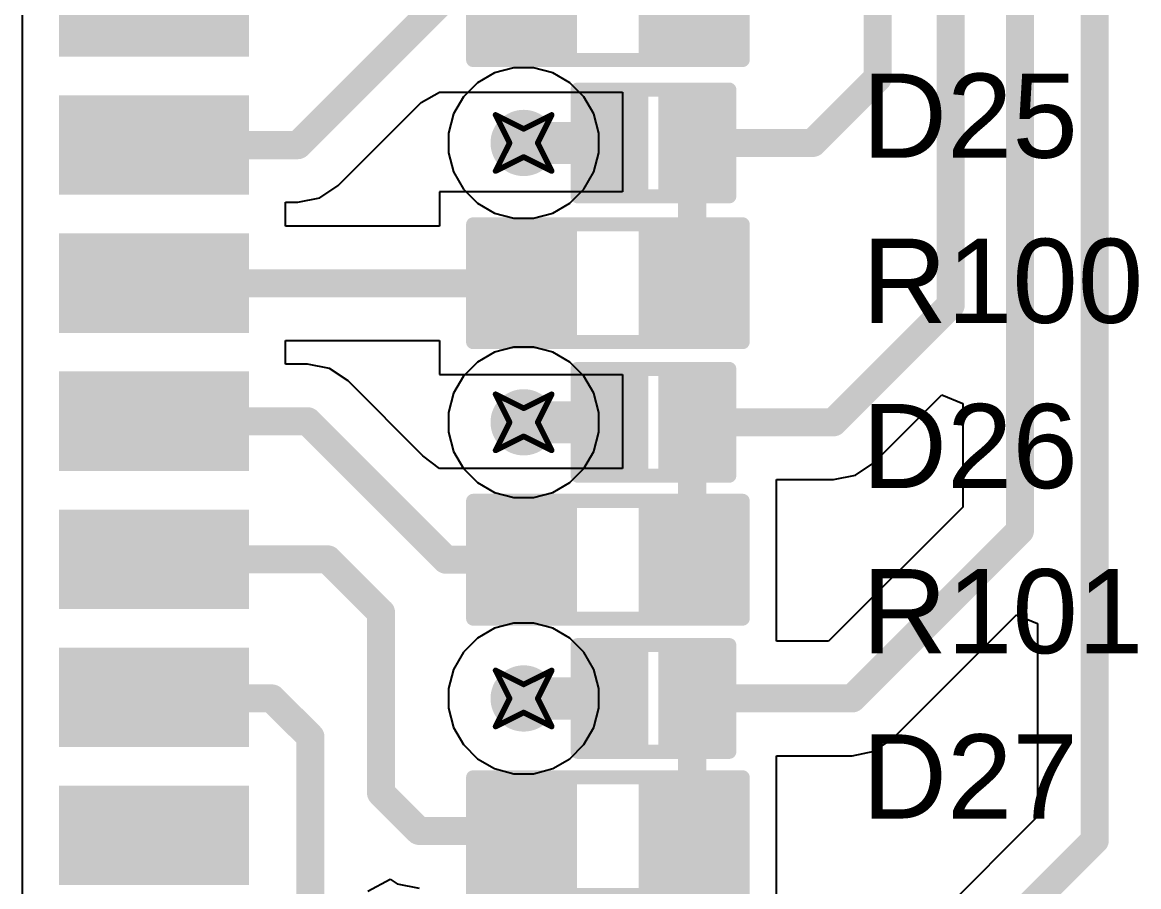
# Model space of a CAD drawing. Header units: inches. Extents: x -36 to 349, y -11 to 240.
# Drawn here: x -0.79 to 9.31, y 39.22 to 47.05 of the extents above; entities that cross this region are included whole.
import ezdxf

# ---------------------------------------------------------------- set-up
doc = ezdxf.new("R2010")
doc.units = ezdxf.units.IN
for name, color, linetype in [('Bottom Layer', 5, 'Continuous'), ('Drill Drawing', 1, 'Continuous'), ('Layer 1', 16, 'Continuous'), ('Layer 2', 76, 'Continuous'), ('Top Layer', 1, 'Continuous'), ('Top Overlay', 2, 'Continuous'), ('Top Paste', 8, 'Continuous'), ('Top Solder', 216, 'Continuous'), ('Via Holes', 16, 'Continuous')]:
    doc.layers.add(name, color=color, linetype=linetype)
doc.styles.add('Arial', font='', dxfattribs={"height": 0.2})
doc.styles.get('Arial').set_extended_font_data('Arial')

# ---------------------------------------------------------------- blocks, each defined once
blk = doc.blocks.new('R___0603_77')
at = {"layer": 'Top Layer'}
for points in [[(-0.381, 0.444), (-0.381, -0.445), (-1.143, -0.445), (-1.143, 0.444)], [(1.143, 0.444), (1.143, -0.445), (0.381, -0.445), (0.381, 0.444)]]:
    blk.add_hatch(color=1, dxfattribs=at).paths.add_polyline_path(points)
at = {"layer": 'Top Paste'}
for points in [[(-0.381, 0.444), (-0.381, -0.445), (-1.143, -0.445), (-1.143, 0.444)], [(1.143, 0.444), (1.143, -0.445), (0.381, -0.445), (0.381, 0.444)]]:
    blk.add_hatch(color=8, dxfattribs=at).paths.add_polyline_path(points)
at = {"layer": 'Top Solder'}
for points in [[(-0.279, 0.546), (-0.279, -0.546), (-1.245, -0.546), (-1.245, 0.546)], [(1.245, 0.546), (1.245, -0.546), (0.279, -0.546), (0.279, 0.546)]]:
    blk.add_hatch(color=216, dxfattribs=at).paths.add_polyline_path(points)
at = {"layer": 'Top Overlay'}
for points in [[(-1.219, 0.533, 0.127, 0.127, 0), (-1.219, -0.533, 0.127, 0.127, 0)], [(1.219, 0.533, 0.127, 0.127, 0), (-1.219, 0.533, 0.127, 0.127, 0)], [(1.219, 0.533, 0.127, 0.127, 0), (1.219, -0.533, 0.127, 0.127, 0)], [(1.219, -0.533, 0.127, 0.127, 0), (-1.219, -0.533, 0.127, 0.127, 0)]]:
    blk.add_lwpolyline(points, format="xyseb", dxfattribs=at)
for points in [[(-1.251, 0.533, 0.0635, 0.0635, 1), (-1.187, 0.533, 0.0635, 0.0635, 1)], [(-1.251, 0.533, 0.0635, 0.0635, 1), (-1.187, 0.533, 0.0635, 0.0635, 1)], [(1.187, 0.533, 0.0635, 0.0635, 1), (1.251, 0.533, 0.0635, 0.0635, 1)], [(1.187, 0.533, 0.0635, 0.0635, 1), (1.251, 0.533, 0.0635, 0.0635, 1)], [(-1.251, -0.533, 0.0635, 0.0635, 1), (-1.187, -0.533, 0.0635, 0.0635, 1)], [(-1.251, -0.533, 0.0635, 0.0635, 1), (-1.187, -0.533, 0.0635, 0.0635, 1)], [(1.187, -0.533, 0.0635, 0.0635, 1), (1.251, -0.533, 0.0635, 0.0635, 1)], [(1.187, -0.533, 0.0635, 0.0635, 1), (1.251, -0.533, 0.0635, 0.0635, 1)]]:
    blk.add_lwpolyline(points, format="xyseb", close=True, dxfattribs=at)
blk = doc.blocks.new('R___0603_78')
at = {"layer": 'Top Layer'}
for points in [[(-0.381, 0.444), (-0.381, -0.445), (-1.143, -0.445), (-1.143, 0.444)], [(1.143, 0.444), (1.143, -0.445), (0.381, -0.445), (0.381, 0.444)]]:
    blk.add_hatch(color=1, dxfattribs=at).paths.add_polyline_path(points)
at = {"layer": 'Top Paste'}
for points in [[(-0.381, 0.444), (-0.381, -0.445), (-1.143, -0.445), (-1.143, 0.444)], [(1.143, 0.444), (1.143, -0.445), (0.381, -0.445), (0.381, 0.444)]]:
    blk.add_hatch(color=8, dxfattribs=at).paths.add_polyline_path(points)
at = {"layer": 'Top Solder'}
for points in [[(-0.279, 0.546), (-0.279, -0.546), (-1.245, -0.546), (-1.245, 0.546)], [(1.245, 0.546), (1.245, -0.546), (0.279, -0.546), (0.279, 0.546)]]:
    blk.add_hatch(color=216, dxfattribs=at).paths.add_polyline_path(points)
at = {"layer": 'Top Overlay'}
for points in [[(-1.219, 0.533, 0.127, 0.127, 0), (-1.219, -0.533, 0.127, 0.127, 0)], [(1.219, 0.533, 0.127, 0.127, 0), (-1.219, 0.533, 0.127, 0.127, 0)], [(1.219, 0.533, 0.127, 0.127, 0), (1.219, -0.533, 0.127, 0.127, 0)], [(1.219, -0.533, 0.127, 0.127, 0), (-1.219, -0.533, 0.127, 0.127, 0)]]:
    blk.add_lwpolyline(points, format="xyseb", dxfattribs=at)
for points in [[(-1.251, 0.533, 0.0635, 0.0635, 1), (-1.187, 0.533, 0.0635, 0.0635, 1)], [(-1.251, 0.533, 0.0635, 0.0635, 1), (-1.187, 0.533, 0.0635, 0.0635, 1)], [(1.187, 0.533, 0.0635, 0.0635, 1), (1.251, 0.533, 0.0635, 0.0635, 1)], [(1.187, 0.533, 0.0635, 0.0635, 1), (1.251, 0.533, 0.0635, 0.0635, 1)], [(-1.251, -0.533, 0.0635, 0.0635, 1), (-1.187, -0.533, 0.0635, 0.0635, 1)], [(-1.251, -0.533, 0.0635, 0.0635, 1), (-1.187, -0.533, 0.0635, 0.0635, 1)], [(1.187, -0.533, 0.0635, 0.0635, 1), (1.251, -0.533, 0.0635, 0.0635, 1)], [(1.187, -0.533, 0.0635, 0.0635, 1), (1.251, -0.533, 0.0635, 0.0635, 1)]]:
    blk.add_lwpolyline(points, format="xyseb", close=True, dxfattribs=at)
blk = doc.blocks.new('R___0603_79')
at = {"layer": 'Top Layer'}
for points in [[(-0.381, 0.444), (-0.381, -0.445), (-1.143, -0.445), (-1.143, 0.444)], [(1.143, 0.444), (1.143, -0.445), (0.381, -0.445), (0.381, 0.444)]]:
    blk.add_hatch(color=1, dxfattribs=at).paths.add_polyline_path(points)
at = {"layer": 'Top Paste'}
for points in [[(-0.381, 0.444), (-0.381, -0.445), (-1.143, -0.445), (-1.143, 0.444)], [(1.143, 0.444), (1.143, -0.445), (0.381, -0.445), (0.381, 0.444)]]:
    blk.add_hatch(color=8, dxfattribs=at).paths.add_polyline_path(points)
at = {"layer": 'Top Solder'}
for points in [[(-0.279, 0.546), (-0.279, -0.546), (-1.245, -0.546), (-1.245, 0.546)], [(1.245, 0.546), (1.245, -0.546), (0.279, -0.546), (0.279, 0.546)]]:
    blk.add_hatch(color=216, dxfattribs=at).paths.add_polyline_path(points)
at = {"layer": 'Top Overlay'}
for points in [[(-1.219, 0.533, 0.127, 0.127, 0), (-1.219, -0.533, 0.127, 0.127, 0)], [(1.219, 0.533, 0.127, 0.127, 0), (-1.219, 0.533, 0.127, 0.127, 0)], [(1.219, 0.533, 0.127, 0.127, 0), (1.219, -0.533, 0.127, 0.127, 0)], [(1.219, -0.533, 0.127, 0.127, 0), (-1.219, -0.533, 0.127, 0.127, 0)]]:
    blk.add_lwpolyline(points, format="xyseb", dxfattribs=at)
for points in [[(-1.251, 0.533, 0.0635, 0.0635, 1), (-1.187, 0.533, 0.0635, 0.0635, 1)], [(-1.251, 0.533, 0.0635, 0.0635, 1), (-1.187, 0.533, 0.0635, 0.0635, 1)], [(1.187, 0.533, 0.0635, 0.0635, 1), (1.251, 0.533, 0.0635, 0.0635, 1)], [(1.187, 0.533, 0.0635, 0.0635, 1), (1.251, 0.533, 0.0635, 0.0635, 1)], [(-1.251, -0.533, 0.0635, 0.0635, 1), (-1.187, -0.533, 0.0635, 0.0635, 1)], [(-1.251, -0.533, 0.0635, 0.0635, 1), (-1.187, -0.533, 0.0635, 0.0635, 1)], [(1.187, -0.533, 0.0635, 0.0635, 1), (1.251, -0.533, 0.0635, 0.0635, 1)], [(1.187, -0.533, 0.0635, 0.0635, 1), (1.251, -0.533, 0.0635, 0.0635, 1)]]:
    blk.add_lwpolyline(points, format="xyseb", close=True, dxfattribs=at)
blk = doc.blocks.new('R___0603_80')
at = {"layer": 'Top Layer'}
for points in [[(-0.381, 0.444), (-0.381, -0.445), (-1.143, -0.445), (-1.143, 0.444)], [(1.143, 0.444), (1.143, -0.445), (0.381, -0.445), (0.381, 0.444)]]:
    blk.add_hatch(color=1, dxfattribs=at).paths.add_polyline_path(points)
at = {"layer": 'Top Paste'}
for points in [[(-0.381, 0.444), (-0.381, -0.445), (-1.143, -0.445), (-1.143, 0.444)], [(1.143, 0.444), (1.143, -0.445), (0.381, -0.445), (0.381, 0.444)]]:
    blk.add_hatch(color=8, dxfattribs=at).paths.add_polyline_path(points)
at = {"layer": 'Top Solder'}
for points in [[(-0.279, 0.546), (-0.279, -0.546), (-1.245, -0.546), (-1.245, 0.546)], [(1.245, 0.546), (1.245, -0.546), (0.279, -0.546), (0.279, 0.546)]]:
    blk.add_hatch(color=216, dxfattribs=at).paths.add_polyline_path(points)
at = {"layer": 'Top Overlay'}
for points in [[(-1.219, 0.533, 0.127, 0.127, 0), (-1.219, -0.533, 0.127, 0.127, 0)], [(1.219, 0.533, 0.127, 0.127, 0), (-1.219, 0.533, 0.127, 0.127, 0)], [(1.219, 0.533, 0.127, 0.127, 0), (1.219, -0.533, 0.127, 0.127, 0)], [(1.219, -0.533, 0.127, 0.127, 0), (-1.219, -0.533, 0.127, 0.127, 0)]]:
    blk.add_lwpolyline(points, format="xyseb", dxfattribs=at)
for points in [[(-1.251, 0.533, 0.0635, 0.0635, 1), (-1.187, 0.533, 0.0635, 0.0635, 1)], [(-1.251, 0.533, 0.0635, 0.0635, 1), (-1.187, 0.533, 0.0635, 0.0635, 1)], [(1.187, 0.533, 0.0635, 0.0635, 1), (1.251, 0.533, 0.0635, 0.0635, 1)], [(1.187, 0.533, 0.0635, 0.0635, 1), (1.251, 0.533, 0.0635, 0.0635, 1)], [(-1.251, -0.533, 0.0635, 0.0635, 1), (-1.187, -0.533, 0.0635, 0.0635, 1)], [(-1.251, -0.533, 0.0635, 0.0635, 1), (-1.187, -0.533, 0.0635, 0.0635, 1)], [(1.187, -0.533, 0.0635, 0.0635, 1), (1.251, -0.533, 0.0635, 0.0635, 1)], [(1.187, -0.533, 0.0635, 0.0635, 1), (1.251, -0.533, 0.0635, 0.0635, 1)]]:
    blk.add_lwpolyline(points, format="xyseb", close=True, dxfattribs=at)
blk = doc.blocks.new('HC_1_25_12PLT_334')
at = {"layer": 'Top Layer'}
for points in [[(-6.025, 2.19), (-5.225, 2.19), (-5.225, 0.57), (-6.025, 0.57)], [(-4.775, 2.19), (-3.975, 2.19), (-3.975, 0.57), (-4.775, 0.57)], [(-3.525, 2.19), (-2.725, 2.19), (-2.725, 0.57), (-3.525, 0.57)], [(-2.275, 2.19), (-1.475, 2.19), (-1.475, 0.57), (-2.275, 0.57)], [(-1.025, 2.19), (-0.225, 2.19), (-0.225, 0.57), (-1.025, 0.57)], [(0.225, 2.19), (1.025, 2.19), (1.025, 0.57), (0.225, 0.57)], [(1.475, 2.19), (2.275, 2.19), (2.275, 0.57), (1.475, 0.57)]]:
    blk.add_hatch(color=1, dxfattribs=at).paths.add_polyline_path(points)
at = {"layer": 'Top Paste'}
for points in [[(-6.025, 2.19), (-5.225, 2.19), (-5.225, 0.57), (-6.025, 0.57)], [(-4.775, 2.19), (-3.975, 2.19), (-3.975, 0.57), (-4.775, 0.57)], [(-3.525, 2.19), (-2.725, 2.19), (-2.725, 0.57), (-3.525, 0.57)], [(-2.275, 2.19), (-1.475, 2.19), (-1.475, 0.57), (-2.275, 0.57)], [(-1.025, 2.19), (-0.225, 2.19), (-0.225, 0.57), (-1.025, 0.57)], [(0.225, 2.19), (1.025, 2.19), (1.025, 0.57), (0.225, 0.57)], [(1.475, 2.19), (2.275, 2.19), (2.275, 0.57), (1.475, 0.57)]]:
    blk.add_hatch(color=8, dxfattribs=at).paths.add_polyline_path(points)
at = {"layer": 'Top Solder'}
for points in [[(-6.075, 2.24), (-5.175, 2.24), (-5.175, 0.52), (-6.075, 0.52)], [(-4.825, 2.24), (-3.925, 2.24), (-3.925, 0.52), (-4.825, 0.52)], [(-3.575, 2.24), (-2.675, 2.24), (-2.675, 0.52), (-3.575, 0.52)], [(-2.325, 2.24), (-1.425, 2.24), (-1.425, 0.52), (-2.325, 0.52)], [(-1.075, 2.24), (-0.175, 2.24), (-0.175, 0.52), (-1.075, 0.52)], [(0.175, 2.24), (1.075, 2.24), (1.075, 0.52), (0.175, 0.52)], [(1.425, 2.24), (2.325, 2.24), (2.325, 0.52), (1.425, 0.52)]]:
    blk.add_hatch(color=216, dxfattribs=at).paths.add_polyline_path(points)
blk = doc.blocks.new('SOD_882_B__D___________379')
at = {"layer": 'Top Layer'}
for points in [[(-0.1, -0.4), (-0.6, -0.4), (-0.6, 0.4), (-0.1, 0.4)], [(0.6, -0.4), (0.1, -0.4), (0.1, 0.4), (0.6, 0.4)]]:
    blk.add_hatch(color=1, dxfattribs=at).paths.add_polyline_path(points)
at = {"layer": 'Top Paste'}
for points in [[(-0.1, -0.4), (-0.6, -0.4), (-0.6, 0.4), (-0.1, 0.4)], [(0.6, -0.4), (0.1, -0.4), (0.1, 0.4), (0.6, 0.4)]]:
    blk.add_hatch(color=8, dxfattribs=at).paths.add_polyline_path(points)
at = {"layer": 'Top Solder'}
for points in [[(-0.045, -0.455), (-0.655, -0.455), (-0.655, 0.455), (-0.045, 0.455)], [(0.655, -0.455), (0.045, -0.455), (0.045, 0.455), (0.655, 0.455)]]:
    blk.add_hatch(color=216, dxfattribs=at).paths.add_polyline_path(points)
at = {"layer": 'Top Overlay'}
for points in [[(-0.686, 0.483, 0.127, 0.127, 0), (0.686, 0.483, 0.127, 0.127, 0)], [(-0.686, -0.483, 0.127, 0.127, 0), (-0.686, 0.483, 0.127, 0.127, 0)], [(0.686, -0.483, 0.127, 0.127, 0), (0.686, 0.483, 0.127, 0.127, 0)], [(-0.686, -0.483, 0.127, 0.127, 0), (0.686, -0.483, 0.127, 0.127, 0)]]:
    blk.add_lwpolyline(points, format="xyseb", dxfattribs=at)
for points in [[(-0.718, 0.483, 0.0635, 0.0635, 1), (-0.654, 0.483, 0.0635, 0.0635, 1)], [(-0.718, 0.483, 0.0635, 0.0635, 1), (-0.654, 0.483, 0.0635, 0.0635, 1)], [(0.654, 0.483, 0.0635, 0.0635, 1), (0.718, 0.483, 0.0635, 0.0635, 1)], [(0.654, 0.483, 0.0635, 0.0635, 1), (0.718, 0.483, 0.0635, 0.0635, 1)], [(-0.718, -0.483, 0.0635, 0.0635, 1), (-0.654, -0.483, 0.0635, 0.0635, 1)], [(-0.718, -0.483, 0.0635, 0.0635, 1), (-0.654, -0.483, 0.0635, 0.0635, 1)], [(0.654, -0.483, 0.0635, 0.0635, 1), (0.718, -0.483, 0.0635, 0.0635, 1)], [(0.654, -0.483, 0.0635, 0.0635, 1), (0.718, -0.483, 0.0635, 0.0635, 1)]]:
    blk.add_lwpolyline(points, format="xyseb", close=True, dxfattribs=at)
blk = doc.blocks.new('SOD_882_B__D___________380')
at = {"layer": 'Top Layer'}
for points in [[(-0.1, -0.4), (-0.6, -0.4), (-0.6, 0.4), (-0.1, 0.4)], [(0.6, -0.4), (0.1, -0.4), (0.1, 0.4), (0.6, 0.4)]]:
    blk.add_hatch(color=1, dxfattribs=at).paths.add_polyline_path(points)
at = {"layer": 'Top Paste'}
for points in [[(-0.1, -0.4), (-0.6, -0.4), (-0.6, 0.4), (-0.1, 0.4)], [(0.6, -0.4), (0.1, -0.4), (0.1, 0.4), (0.6, 0.4)]]:
    blk.add_hatch(color=8, dxfattribs=at).paths.add_polyline_path(points)
at = {"layer": 'Top Solder'}
for points in [[(-0.045, -0.455), (-0.655, -0.455), (-0.655, 0.455), (-0.045, 0.455)], [(0.655, -0.455), (0.045, -0.455), (0.045, 0.455), (0.655, 0.455)]]:
    blk.add_hatch(color=216, dxfattribs=at).paths.add_polyline_path(points)
at = {"layer": 'Top Overlay'}
for points in [[(-0.686, 0.483, 0.127, 0.127, 0), (0.686, 0.483, 0.127, 0.127, 0)], [(-0.686, -0.483, 0.127, 0.127, 0), (-0.686, 0.483, 0.127, 0.127, 0)], [(0.686, -0.483, 0.127, 0.127, 0), (0.686, 0.483, 0.127, 0.127, 0)], [(-0.686, -0.483, 0.127, 0.127, 0), (0.686, -0.483, 0.127, 0.127, 0)]]:
    blk.add_lwpolyline(points, format="xyseb", dxfattribs=at)
for points in [[(-0.718, 0.483, 0.0635, 0.0635, 1), (-0.654, 0.483, 0.0635, 0.0635, 1)], [(-0.718, 0.483, 0.0635, 0.0635, 1), (-0.654, 0.483, 0.0635, 0.0635, 1)], [(0.654, 0.483, 0.0635, 0.0635, 1), (0.718, 0.483, 0.0635, 0.0635, 1)], [(0.654, 0.483, 0.0635, 0.0635, 1), (0.718, 0.483, 0.0635, 0.0635, 1)], [(-0.718, -0.483, 0.0635, 0.0635, 1), (-0.654, -0.483, 0.0635, 0.0635, 1)], [(-0.718, -0.483, 0.0635, 0.0635, 1), (-0.654, -0.483, 0.0635, 0.0635, 1)], [(0.654, -0.483, 0.0635, 0.0635, 1), (0.718, -0.483, 0.0635, 0.0635, 1)], [(0.654, -0.483, 0.0635, 0.0635, 1), (0.718, -0.483, 0.0635, 0.0635, 1)]]:
    blk.add_lwpolyline(points, format="xyseb", close=True, dxfattribs=at)
blk = doc.blocks.new('SOD_882_B__D___________381')
at = {"layer": 'Top Layer'}
for points in [[(-0.1, -0.4), (-0.6, -0.4), (-0.6, 0.4), (-0.1, 0.4)], [(0.6, -0.4), (0.1, -0.4), (0.1, 0.4), (0.6, 0.4)]]:
    blk.add_hatch(color=1, dxfattribs=at).paths.add_polyline_path(points)
at = {"layer": 'Top Paste'}
for points in [[(-0.1, -0.4), (-0.6, -0.4), (-0.6, 0.4), (-0.1, 0.4)], [(0.6, -0.4), (0.1, -0.4), (0.1, 0.4), (0.6, 0.4)]]:
    blk.add_hatch(color=8, dxfattribs=at).paths.add_polyline_path(points)
at = {"layer": 'Top Solder'}
for points in [[(-0.045, -0.455), (-0.655, -0.455), (-0.655, 0.455), (-0.045, 0.455)], [(0.655, -0.455), (0.045, -0.455), (0.045, 0.455), (0.655, 0.455)]]:
    blk.add_hatch(color=216, dxfattribs=at).paths.add_polyline_path(points)
at = {"layer": 'Top Overlay'}
for points in [[(-0.686, 0.483, 0.127, 0.127, 0), (0.686, 0.483, 0.127, 0.127, 0)], [(-0.686, -0.483, 0.127, 0.127, 0), (-0.686, 0.483, 0.127, 0.127, 0)], [(0.686, -0.483, 0.127, 0.127, 0), (0.686, 0.483, 0.127, 0.127, 0)], [(-0.686, -0.483, 0.127, 0.127, 0), (0.686, -0.483, 0.127, 0.127, 0)]]:
    blk.add_lwpolyline(points, format="xyseb", dxfattribs=at)
for points in [[(-0.718, 0.483, 0.0635, 0.0635, 1), (-0.654, 0.483, 0.0635, 0.0635, 1)], [(-0.718, 0.483, 0.0635, 0.0635, 1), (-0.654, 0.483, 0.0635, 0.0635, 1)], [(0.654, 0.483, 0.0635, 0.0635, 1), (0.718, 0.483, 0.0635, 0.0635, 1)], [(0.654, 0.483, 0.0635, 0.0635, 1), (0.718, 0.483, 0.0635, 0.0635, 1)], [(-0.718, -0.483, 0.0635, 0.0635, 1), (-0.654, -0.483, 0.0635, 0.0635, 1)], [(-0.718, -0.483, 0.0635, 0.0635, 1), (-0.654, -0.483, 0.0635, 0.0635, 1)], [(0.654, -0.483, 0.0635, 0.0635, 1), (0.718, -0.483, 0.0635, 0.0635, 1)], [(0.654, -0.483, 0.0635, 0.0635, 1), (0.718, -0.483, 0.0635, 0.0635, 1)]]:
    blk.add_lwpolyline(points, format="xyseb", close=True, dxfattribs=at)

msp = doc.modelspace()

# ---------------------------------------------------------------- hatches: boundary and pattern name
at = {"layer": 'Bottom Layer'}
h = msp.add_hatch(color=5, dxfattribs=at)
edge = h.paths.add_edge_path()
edge.add_arc((3.749, 45.954), 0.3, 0, 360)
h = msp.add_hatch(color=5, dxfattribs=at)
edge = h.paths.add_edge_path()
edge.add_arc((3.749, 43.425), 0.3, 0, 360)
h = msp.add_hatch(color=5, dxfattribs=at)
edge = h.paths.add_edge_path()
edge.add_arc((3.749, 40.925), 0.3, 0, 360)
at = {"layer": 'Layer 1'}
h = msp.add_hatch(color=16, dxfattribs=at)
edge = h.paths.add_edge_path()
edge.add_arc((3.749, 45.954), 0.3, 0, 360)
h = msp.add_hatch(color=16, dxfattribs=at)
edge = h.paths.add_edge_path()
edge.add_arc((3.749, 43.425), 0.3, 0, 360)
h = msp.add_hatch(color=16, dxfattribs=at)
edge = h.paths.add_edge_path()
edge.add_arc((3.749, 40.925), 0.3, 0, 360)
at = {"layer": 'Layer 2'}
h = msp.add_hatch(color=76, dxfattribs=at)
edge = h.paths.add_edge_path()
edge.add_arc((3.749, 45.954), 0.3, 0, 360)
h = msp.add_hatch(color=76, dxfattribs=at)
edge = h.paths.add_edge_path()
edge.add_arc((3.749, 43.425), 0.3, 0, 360)
h = msp.add_hatch(color=76, dxfattribs=at)
edge = h.paths.add_edge_path()
edge.add_arc((3.749, 40.925), 0.3, 0, 360)
at = {"layer": 'Top Layer'}
h = msp.add_hatch(color=1, dxfattribs=at)
edge = h.paths.add_edge_path()
edge.add_arc((3.749, 45.954), 0.3, 0, 360)
h = msp.add_hatch(color=1, dxfattribs=at)
edge = h.paths.add_edge_path()
edge.add_arc((3.749, 43.425), 0.3, 0, 360)
h = msp.add_hatch(color=1, dxfattribs=at)
edge = h.paths.add_edge_path()
edge.add_arc((3.749, 40.925), 0.3, 0, 360)
at = {"layer": 'Via Holes'}
h = msp.add_hatch(color=7, dxfattribs=at)
edge = h.paths.add_edge_path()
edge.add_arc((3.749, 45.954), 0.15, 0, 360)
h = msp.add_hatch(color=7, dxfattribs=at)
edge = h.paths.add_edge_path()
edge.add_arc((3.749, 43.425), 0.15, 0, 360)
h = msp.add_hatch(color=7, dxfattribs=at)
edge = h.paths.add_edge_path()
edge.add_arc((3.749, 40.925), 0.15, 0, 360)

# ---------------------------------------------------------------- linework, layer by layer
at = {"layer": 'Drill Drawing'}
for points in [[(3.495, 46.208, 0.0508, 0.0508, 0), (3.749, 46.081, 0.0508, 0.0508, 0)], [(3.495, 46.208, 0.0508, 0.0508, 0), (3.622, 45.954, 0.0508, 0.0508, 0)], [(3.749, 46.081, 0.0508, 0.0508, 0), (4.003, 46.208, 0.0508, 0.0508, 0)], [(3.876, 45.954, 0.0508, 0.0508, 0), (4.003, 46.208, 0.0508, 0.0508, 0)], [(3.495, 45.7, 0.0508, 0.0508, 0), (3.622, 45.954, 0.0508, 0.0508, 0)], [(3.876, 45.954, 0.0508, 0.0508, 0), (4.003, 45.7, 0.0508, 0.0508, 0)], [(3.495, 45.7, 0.0508, 0.0508, 0), (3.749, 45.827, 0.0508, 0.0508, 0)], [(3.749, 45.827, 0.0508, 0.0508, 0), (4.003, 45.7, 0.0508, 0.0508, 0)], [(3.495, 43.679, 0.0508, 0.0508, 0), (3.749, 43.552, 0.0508, 0.0508, 0)], [(3.495, 43.679, 0.0508, 0.0508, 0), (3.622, 43.425, 0.0508, 0.0508, 0)], [(3.749, 43.552, 0.0508, 0.0508, 0), (4.003, 43.679, 0.0508, 0.0508, 0)], [(3.876, 43.425, 0.0508, 0.0508, 0), (4.003, 43.679, 0.0508, 0.0508, 0)], [(3.495, 43.171, 0.0508, 0.0508, 0), (3.622, 43.425, 0.0508, 0.0508, 0)], [(3.876, 43.425, 0.0508, 0.0508, 0), (4.003, 43.171, 0.0508, 0.0508, 0)], [(3.495, 43.171, 0.0508, 0.0508, 0), (3.749, 43.298, 0.0508, 0.0508, 0)], [(3.749, 43.298, 0.0508, 0.0508, 0), (4.003, 43.171, 0.0508, 0.0508, 0)], [(3.495, 41.179, 0.0508, 0.0508, 0), (3.749, 41.052, 0.0508, 0.0508, 0)], [(3.495, 41.179, 0.0508, 0.0508, 0), (3.622, 40.925, 0.0508, 0.0508, 0)], [(3.749, 41.052, 0.0508, 0.0508, 0), (4.003, 41.179, 0.0508, 0.0508, 0)], [(3.876, 40.925, 0.0508, 0.0508, 0), (4.003, 41.179, 0.0508, 0.0508, 0)], [(3.495, 40.671, 0.0508, 0.0508, 0), (3.622, 40.925, 0.0508, 0.0508, 0)], [(3.876, 40.925, 0.0508, 0.0508, 0), (4.003, 40.671, 0.0508, 0.0508, 0)], [(3.495, 40.671, 0.0508, 0.0508, 0), (3.749, 40.798, 0.0508, 0.0508, 0)], [(3.749, 40.798, 0.0508, 0.0508, 0), (4.003, 40.671, 0.0508, 0.0508, 0)]]:
    msp.add_lwpolyline(points, format="xyseb", dxfattribs=at)
for points in [[(3.482, 46.208, 0.0254, 0.0254, 1), (3.507, 46.208, 0.0254, 0.0254, 1)], [(3.482, 46.208, 0.0254, 0.0254, 1), (3.507, 46.208, 0.0254, 0.0254, 1)], [(3.99, 46.208, 0.0254, 0.0254, 1), (4.015, 46.208, 0.0254, 0.0254, 1)], [(3.99, 46.208, 0.0254, 0.0254, 1), (4.015, 46.208, 0.0254, 0.0254, 1)], [(3.736, 46.081, 0.0254, 0.0254, 1), (3.761, 46.081, 0.0254, 0.0254, 1)], [(3.736, 46.081, 0.0254, 0.0254, 1), (3.761, 46.081, 0.0254, 0.0254, 1)], [(3.609, 45.954, 0.0254, 0.0254, 1), (3.634, 45.954, 0.0254, 0.0254, 1)], [(3.609, 45.954, 0.0254, 0.0254, 1), (3.634, 45.954, 0.0254, 0.0254, 1)], [(3.863, 45.954, 0.0254, 0.0254, 1), (3.888, 45.954, 0.0254, 0.0254, 1)], [(3.863, 45.954, 0.0254, 0.0254, 1), (3.888, 45.954, 0.0254, 0.0254, 1)], [(3.736, 45.827, 0.0254, 0.0254, 1), (3.761, 45.827, 0.0254, 0.0254, 1)], [(3.736, 45.827, 0.0254, 0.0254, 1), (3.761, 45.827, 0.0254, 0.0254, 1)], [(3.482, 45.7, 0.0254, 0.0254, 1), (3.507, 45.7, 0.0254, 0.0254, 1)], [(3.482, 45.7, 0.0254, 0.0254, 1), (3.507, 45.7, 0.0254, 0.0254, 1)], [(3.99, 45.7, 0.0254, 0.0254, 1), (4.015, 45.7, 0.0254, 0.0254, 1)], [(3.99, 45.7, 0.0254, 0.0254, 1), (4.015, 45.7, 0.0254, 0.0254, 1)], [(3.482, 43.679, 0.0254, 0.0254, 1), (3.507, 43.679, 0.0254, 0.0254, 1)], [(3.482, 43.679, 0.0254, 0.0254, 1), (3.507, 43.679, 0.0254, 0.0254, 1)], [(3.99, 43.679, 0.0254, 0.0254, 1), (4.015, 43.679, 0.0254, 0.0254, 1)], [(3.99, 43.679, 0.0254, 0.0254, 1), (4.015, 43.679, 0.0254, 0.0254, 1)], [(3.736, 43.552, 0.0254, 0.0254, 1), (3.761, 43.552, 0.0254, 0.0254, 1)], [(3.736, 43.552, 0.0254, 0.0254, 1), (3.761, 43.552, 0.0254, 0.0254, 1)], [(3.609, 43.425, 0.0254, 0.0254, 1), (3.634, 43.425, 0.0254, 0.0254, 1)], [(3.609, 43.425, 0.0254, 0.0254, 1), (3.634, 43.425, 0.0254, 0.0254, 1)], [(3.863, 43.425, 0.0254, 0.0254, 1), (3.888, 43.425, 0.0254, 0.0254, 1)], [(3.863, 43.425, 0.0254, 0.0254, 1), (3.888, 43.425, 0.0254, 0.0254, 1)], [(3.736, 43.298, 0.0254, 0.0254, 1), (3.761, 43.298, 0.0254, 0.0254, 1)], [(3.736, 43.298, 0.0254, 0.0254, 1), (3.761, 43.298, 0.0254, 0.0254, 1)], [(3.482, 43.171, 0.0254, 0.0254, 1), (3.507, 43.171, 0.0254, 0.0254, 1)], [(3.482, 43.171, 0.0254, 0.0254, 1), (3.507, 43.171, 0.0254, 0.0254, 1)], [(3.99, 43.171, 0.0254, 0.0254, 1), (4.015, 43.171, 0.0254, 0.0254, 1)], [(3.99, 43.171, 0.0254, 0.0254, 1), (4.015, 43.171, 0.0254, 0.0254, 1)], [(3.482, 41.179, 0.0254, 0.0254, 1), (3.507, 41.179, 0.0254, 0.0254, 1)], [(3.482, 41.179, 0.0254, 0.0254, 1), (3.507, 41.179, 0.0254, 0.0254, 1)], [(3.99, 41.179, 0.0254, 0.0254, 1), (4.015, 41.179, 0.0254, 0.0254, 1)], [(3.99, 41.179, 0.0254, 0.0254, 1), (4.015, 41.179, 0.0254, 0.0254, 1)], [(3.736, 41.052, 0.0254, 0.0254, 1), (3.761, 41.052, 0.0254, 0.0254, 1)], [(3.736, 41.052, 0.0254, 0.0254, 1), (3.761, 41.052, 0.0254, 0.0254, 1)], [(3.609, 40.925, 0.0254, 0.0254, 1), (3.634, 40.925, 0.0254, 0.0254, 1)], [(3.609, 40.925, 0.0254, 0.0254, 1), (3.634, 40.925, 0.0254, 0.0254, 1)], [(3.863, 40.925, 0.0254, 0.0254, 1), (3.888, 40.925, 0.0254, 0.0254, 1)], [(3.863, 40.925, 0.0254, 0.0254, 1), (3.888, 40.925, 0.0254, 0.0254, 1)], [(3.736, 40.798, 0.0254, 0.0254, 1), (3.761, 40.798, 0.0254, 0.0254, 1)], [(3.736, 40.798, 0.0254, 0.0254, 1), (3.761, 40.798, 0.0254, 0.0254, 1)], [(3.482, 40.671, 0.0254, 0.0254, 1), (3.507, 40.671, 0.0254, 0.0254, 1)], [(3.482, 40.671, 0.0254, 0.0254, 1), (3.507, 40.671, 0.0254, 0.0254, 1)], [(3.99, 40.671, 0.0254, 0.0254, 1), (4.015, 40.671, 0.0254, 0.0254, 1)], [(3.99, 40.671, 0.0254, 0.0254, 1), (4.015, 40.671, 0.0254, 0.0254, 1)]]:
    msp.add_lwpolyline(points, format="xyseb", close=True, dxfattribs=at)
at = {"layer": 'Layer 2'}
for p, q in [((3.486, 46.588), (3.331, 46.499)), ((3.659, 46.635), (3.486, 46.588)), ((3.838, 46.635), (3.659, 46.635)), ((4.012, 46.588), (3.838, 46.635)), ((4.167, 46.499), (4.012, 46.588)), ((3.331, 46.499), (3.204, 46.372)), ((4.294, 46.372), (4.167, 46.499)), ((3.204, 46.372), (3.114, 46.217)), ((4.383, 46.217), (4.294, 46.372)), ((3.114, 46.217), (3.068, 46.043)), ((4.43, 46.043), (4.383, 46.217)), ((3.068, 46.043), (3.068, 45.864)), ((4.43, 45.864), (4.43, 46.043)), ((3.068, 45.864), (3.114, 45.691)), ((4.383, 45.691), (4.43, 45.864)), ((3.114, 45.691), (3.204, 45.536)), ((4.294, 45.536), (4.383, 45.691)), ((3.204, 45.536), (3.331, 45.409)), ((4.167, 45.409), (4.294, 45.536)), ((3.331, 45.409), (3.486, 45.319)), ((4.012, 45.319), (4.167, 45.409)), ((3.486, 45.319), (3.659, 45.273)), ((3.659, 45.273), (3.838, 45.273)), ((3.838, 45.273), (4.012, 45.319)), ((3.486, 44.06), (3.331, 43.97)), ((3.659, 44.106), (3.486, 44.06)), ((3.838, 44.106), (3.659, 44.106)), ((4.012, 44.06), (3.838, 44.106)), ((4.167, 43.97), (4.012, 44.06)), ((3.331, 43.97), (3.204, 43.843)), ((4.294, 43.843), (4.167, 43.97)), ((3.204, 43.843), (3.114, 43.688)), ((4.383, 43.688), (4.294, 43.843)), ((3.114, 43.688), (3.068, 43.515)), ((4.43, 43.515), (4.383, 43.688)), ((3.068, 43.515), (3.068, 43.336)), ((4.43, 43.336), (4.43, 43.515)), ((3.068, 43.336), (3.114, 43.162)), ((4.383, 43.162), (4.43, 43.336)), ((3.114, 43.162), (3.204, 43.007)), ((4.294, 43.007), (4.383, 43.162)), ((3.204, 43.007), (3.331, 42.88)), ((4.167, 42.88), (4.294, 43.007)), ((3.331, 42.88), (3.486, 42.791)), ((4.012, 42.791), (4.167, 42.88)), ((3.486, 42.791), (3.659, 42.744)), ((3.659, 42.744), (3.838, 42.744)), ((3.838, 42.744), (4.012, 42.791)), ((3.486, 41.56), (3.331, 41.47)), ((3.659, 41.606), (3.486, 41.56)), ((3.838, 41.606), (3.659, 41.606)), ((4.012, 41.56), (3.838, 41.606)), ((4.167, 41.47), (4.012, 41.56)), ((3.331, 41.47), (3.204, 41.343)), ((4.294, 41.343), (4.167, 41.47)), ((3.204, 41.343), (3.114, 41.188)), ((4.383, 41.188), (4.294, 41.343)), ((3.114, 41.188), (3.068, 41.015)), ((4.43, 41.015), (4.383, 41.188)), ((3.068, 41.015), (3.068, 40.836)), ((4.43, 40.836), (4.43, 41.015)), ((3.068, 40.836), (3.114, 40.662)), ((4.383, 40.662), (4.43, 40.836)), ((3.114, 40.662), (3.204, 40.507)), ((4.294, 40.507), (4.383, 40.662)), ((3.204, 40.507), (3.331, 40.38)), ((4.167, 40.38), (4.294, 40.507)), ((3.331, 40.38), (3.486, 40.291)), ((4.012, 40.291), (4.167, 40.38)), ((3.486, 40.291), (3.659, 40.244)), ((3.659, 40.244), (3.838, 40.244)), ((3.838, 40.244), (4.012, 40.291))]:
    msp.add_line(p, q, dxfattribs=at)
at = {"layer": 'Top Layer'}
for p, q in [((-0.787, 47.653), (-0.787, 46.403)), ((-0.787, 46.403), (-0.787, 45.153)), ((2.823, 46.32), (2.987, 46.413)), ((2.987, 46.413), (2.987, 46.413)), ((2.987, 46.413), (2.987, 46.413)), ((2.987, 46.413), (4.642, 46.413)), ((4.642, 46.413), (4.642, 45.51)), ((2.072, 45.568), (2.823, 46.32)), ((1.904, 45.456), (2.072, 45.568)), ((1.705, 45.417), (1.904, 45.456)), ((4.642, 45.51), (2.987, 45.51)), ((2.987, 45.51), (2.987, 45.202)), ((1.595, 45.202), (1.595, 45.417)), ((1.595, 45.417), (1.705, 45.417)), ((-0.787, 45.153), (-0.787, 43.903)), ((2.987, 45.202), (1.595, 45.202)), ((1.595, 43.952), (1.595, 44.167)), ((1.595, 44.167), (2.987, 44.167)), ((2.987, 44.167), (2.987, 43.859)), ((1.794, 43.952), (1.595, 43.952)), ((1.992, 43.913), (1.794, 43.952)), ((-0.787, 43.903), (-0.787, 42.654)), ((2.16, 43.801), (1.992, 43.913)), ((2.987, 43.859), (4.642, 43.859)), ((4.642, 43.859), (4.642, 43.007)), ((2.838, 43.123), (2.16, 43.801)), ((6.918, 43.059), (7.533, 43.674)), ((7.533, 43.674), (7.721, 43.596)), ((7.721, 43.596), (7.721, 42.658)), ((2.987, 43.007), (2.838, 43.123)), ((6.75, 42.947), (6.918, 43.059)), ((4.642, 43.007), (2.987, 43.007)), ((2.987, 43.007), (2.987, 43.007)), ((2.987, 43.007), (2.987, 43.007)), ((6.551, 42.907), (6.75, 42.947)), ((6.035, 41.443), (6.035, 42.907)), ((6.035, 42.907), (6.551, 42.907)), ((-0.787, 42.654), (-0.787, 41.403)), ((7.721, 42.658), (6.506, 41.443)), ((7.087, 40.559), (8.209, 41.682)), ((8.209, 41.682), (8.397, 41.604)), ((8.397, 41.604), (8.397, 39.855)), ((6.506, 41.443), (6.035, 41.443)), ((-0.787, 41.403), (-0.787, 40.153)), ((6.919, 40.447), (7.087, 40.559)), ((6.035, 38.943), (6.035, 40.407)), ((6.035, 40.407), (6.72, 40.407)), ((6.72, 40.407), (6.919, 40.447)), ((-0.787, 40.153), (-0.787, 38.904)), ((8.397, 39.855), (7.486, 38.943)), ((2.338, 39.181), (2.541, 39.289)), ((2.541, 39.289), (2.604, 39.247)), ((2.604, 39.247), (2.802, 39.208))]:
    msp.add_line(p, q, dxfattribs=at)
for points in [[(6.951, 46.541, 0.254, 0.254, 0), (6.951, 50.251, 0.254, 0.254, 0)], [(7.612, 44.486, 0.254, 0.254, 0), (7.612, 50.114, 0.254, 0.254, 0)], [(8.239, 42.443, 0.254, 0.254, 0), (8.239, 49.91, 0.254, 0.254, 0)], [(8.915, 39.64, 0.254, 0.254, 0), (8.915, 49.746, 0.254, 0.254, 0)], [(1.705, 45.934, 0.254, 0.254, 0), (3.009, 47.238, 0.254, 0.254, 0)], [(6.364, 45.954, 0.254, 0.254, 0), (6.951, 46.541, 0.254, 0.254, 0)], [(0.404, 45.934, 0.254, 0.254, 0), (1.705, 45.934, 0.254, 0.254, 0)], [(3.749, 45.954, 0.381, 0.381, 0), (4.573, 45.954, 0.381, 0.381, 0)], [(5.273, 44.684, 0.254, 0.254, 0), (5.273, 45.954, 0.254, 0.254, 0)], [(5.273, 45.954, 0.254, 0.254, 0), (6.364, 45.954, 0.254, 0.254, 0)], [(0.404, 44.684, 0.254, 0.254, 0), (3.749, 44.684, 0.254, 0.254, 0)], [(6.551, 43.425, 0.254, 0.254, 0), (7.612, 44.486, 0.254, 0.254, 0)], [(0.404, 43.435, 0.254, 0.254, 0), (1.794, 43.435, 0.254, 0.254, 0)], [(1.794, 43.435, 0.254, 0.254, 0), (3.047, 42.181, 0.254, 0.254, 0)], [(3.749, 43.425, 0.381, 0.381, 0), (4.573, 43.425, 0.381, 0.381, 0)], [(5.273, 42.181, 0.254, 0.254, 0), (5.273, 43.425, 0.254, 0.254, 0)], [(5.273, 43.425, 0.254, 0.254, 0), (6.551, 43.425, 0.254, 0.254, 0)], [(6.72, 40.925, 0.254, 0.254, 0), (8.239, 42.443, 0.254, 0.254, 0)], [(0.404, 42.184, 0.254, 0.254, 0), (1.977, 42.184, 0.254, 0.254, 0)], [(1.977, 42.184, 0.254, 0.254, 0), (2.458, 41.703, 0.254, 0.254, 0)], [(3.047, 42.181, 0.254, 0.254, 0), (3.749, 42.181, 0.254, 0.254, 0)], [(2.458, 40.07, 0.254, 0.254, 0), (2.458, 41.703, 0.254, 0.254, 0)], [(3.749, 40.925, 0.381, 0.381, 0), (4.573, 40.925, 0.381, 0.381, 0)], [(0.404, 40.934, 0.254, 0.254, 0), (0.413, 40.925, 0.254, 0.254, 0)], [(0.413, 40.925, 0.254, 0.254, 0), (1.471, 40.925, 0.254, 0.254, 0)], [(1.471, 40.925, 0.254, 0.254, 0), (1.82, 40.577, 0.254, 0.254, 0)], [(5.273, 39.678, 0.254, 0.254, 0), (5.273, 40.925, 0.254, 0.254, 0)], [(5.273, 40.925, 0.254, 0.254, 0), (6.72, 40.925, 0.254, 0.254, 0)], [(1.82, 37.492, 0.254, 0.254, 0), (1.82, 40.577, 0.254, 0.254, 0)], [(2.458, 40.07, 0.254, 0.254, 0), (2.802, 39.726, 0.254, 0.254, 0)], [(2.802, 39.726, 0.254, 0.254, 0), (3.701, 39.726, 0.254, 0.254, 0)], [(3.701, 39.726, 0.254, 0.254, 0), (3.749, 39.678, 0.254, 0.254, 0)], [(7.7, 38.425, 0.254, 0.254, 0), (8.915, 39.64, 0.254, 0.254, 0)]]:
    msp.add_lwpolyline(points, format="xyseb", dxfattribs=at)
for points in [[(6.888, 46.541, 0.127, 0.127, 1), (7.015, 46.541, 0.127, 0.127, 1)], [(6.888, 46.541, 0.127, 0.127, 1), (7.015, 46.541, 0.127, 0.127, 1)], [(0.341, 45.934, 0.127, 0.127, 1), (0.468, 45.934, 0.127, 0.127, 1)], [(1.642, 45.934, 0.127, 0.127, 1), (1.769, 45.934, 0.127, 0.127, 1)], [(1.642, 45.934, 0.127, 0.127, 1), (1.769, 45.934, 0.127, 0.127, 1)], [(3.653, 45.954, 0.191, 0.191, 1), (3.844, 45.954, 0.191, 0.191, 1)], [(4.477, 45.954, 0.191, 0.191, 1), (4.668, 45.954, 0.191, 0.191, 1)], [(5.209, 45.954, 0.127, 0.127, 1), (5.336, 45.954, 0.127, 0.127, 1)], [(5.209, 45.954, 0.127, 0.127, 1), (5.336, 45.954, 0.127, 0.127, 1)], [(6.301, 45.954, 0.127, 0.127, 1), (6.428, 45.954, 0.127, 0.127, 1)], [(6.301, 45.954, 0.127, 0.127, 1), (6.428, 45.954, 0.127, 0.127, 1)], [(0.341, 44.684, 0.127, 0.127, 1), (0.468, 44.684, 0.127, 0.127, 1)], [(3.685, 44.684, 0.127, 0.127, 1), (3.812, 44.684, 0.127, 0.127, 1)], [(5.209, 44.684, 0.127, 0.127, 1), (5.336, 44.684, 0.127, 0.127, 1)], [(7.549, 44.486, 0.127, 0.127, 1), (7.676, 44.486, 0.127, 0.127, 1)], [(7.549, 44.486, 0.127, 0.127, 1), (7.676, 44.486, 0.127, 0.127, 1)], [(0.341, 43.435, 0.127, 0.127, 1), (0.468, 43.435, 0.127, 0.127, 1)], [(1.73, 43.435, 0.127, 0.127, 1), (1.857, 43.435, 0.127, 0.127, 1)], [(1.73, 43.435, 0.127, 0.127, 1), (1.857, 43.435, 0.127, 0.127, 1)], [(3.653, 43.425, 0.191, 0.191, 1), (3.844, 43.425, 0.191, 0.191, 1)], [(4.477, 43.425, 0.191, 0.191, 1), (4.668, 43.425, 0.191, 0.191, 1)], [(5.209, 43.425, 0.127, 0.127, 1), (5.336, 43.425, 0.127, 0.127, 1)], [(5.209, 43.425, 0.127, 0.127, 1), (5.336, 43.425, 0.127, 0.127, 1)], [(6.488, 43.425, 0.127, 0.127, 1), (6.615, 43.425, 0.127, 0.127, 1)], [(6.488, 43.425, 0.127, 0.127, 1), (6.615, 43.425, 0.127, 0.127, 1)], [(8.175, 42.443, 0.127, 0.127, 1), (8.302, 42.443, 0.127, 0.127, 1)], [(8.175, 42.443, 0.127, 0.127, 1), (8.302, 42.443, 0.127, 0.127, 1)], [(0.341, 42.184, 0.127, 0.127, 1), (0.468, 42.184, 0.127, 0.127, 1)], [(1.914, 42.184, 0.127, 0.127, 1), (2.041, 42.184, 0.127, 0.127, 1)], [(1.914, 42.184, 0.127, 0.127, 1), (2.041, 42.184, 0.127, 0.127, 1)], [(2.983, 42.181, 0.127, 0.127, 1), (3.11, 42.181, 0.127, 0.127, 1)], [(2.983, 42.181, 0.127, 0.127, 1), (3.11, 42.181, 0.127, 0.127, 1)], [(3.685, 42.181, 0.127, 0.127, 1), (3.812, 42.181, 0.127, 0.127, 1)], [(5.209, 42.181, 0.127, 0.127, 1), (5.336, 42.181, 0.127, 0.127, 1)], [(2.395, 41.703, 0.127, 0.127, 1), (2.522, 41.703, 0.127, 0.127, 1)], [(2.395, 41.703, 0.127, 0.127, 1), (2.522, 41.703, 0.127, 0.127, 1)], [(3.653, 40.925, 0.191, 0.191, 1), (3.844, 40.925, 0.191, 0.191, 1)], [(4.477, 40.925, 0.191, 0.191, 1), (4.668, 40.925, 0.191, 0.191, 1)], [(0.341, 40.934, 0.127, 0.127, 1), (0.468, 40.934, 0.127, 0.127, 1)], [(0.35, 40.925, 0.127, 0.127, 1), (0.477, 40.925, 0.127, 0.127, 1)], [(0.35, 40.925, 0.127, 0.127, 1), (0.477, 40.925, 0.127, 0.127, 1)], [(1.408, 40.925, 0.127, 0.127, 1), (1.535, 40.925, 0.127, 0.127, 1)], [(1.408, 40.925, 0.127, 0.127, 1), (1.535, 40.925, 0.127, 0.127, 1)], [(5.209, 40.925, 0.127, 0.127, 1), (5.336, 40.925, 0.127, 0.127, 1)], [(5.209, 40.925, 0.127, 0.127, 1), (5.336, 40.925, 0.127, 0.127, 1)], [(6.657, 40.925, 0.127, 0.127, 1), (6.784, 40.925, 0.127, 0.127, 1)], [(6.657, 40.925, 0.127, 0.127, 1), (6.784, 40.925, 0.127, 0.127, 1)], [(1.756, 40.577, 0.127, 0.127, 1), (1.883, 40.577, 0.127, 0.127, 1)], [(1.756, 40.577, 0.127, 0.127, 1), (1.883, 40.577, 0.127, 0.127, 1)], [(2.395, 40.07, 0.127, 0.127, 1), (2.522, 40.07, 0.127, 0.127, 1)], [(2.395, 40.07, 0.127, 0.127, 1), (2.522, 40.07, 0.127, 0.127, 1)], [(2.739, 39.726, 0.127, 0.127, 1), (2.866, 39.726, 0.127, 0.127, 1)], [(2.739, 39.726, 0.127, 0.127, 1), (2.866, 39.726, 0.127, 0.127, 1)], [(3.638, 39.726, 0.127, 0.127, 1), (3.765, 39.726, 0.127, 0.127, 1)], [(3.638, 39.726, 0.127, 0.127, 1), (3.765, 39.726, 0.127, 0.127, 1)], [(3.685, 39.678, 0.127, 0.127, 1), (3.812, 39.678, 0.127, 0.127, 1)], [(5.209, 39.678, 0.127, 0.127, 1), (5.336, 39.678, 0.127, 0.127, 1)], [(8.852, 39.64, 0.127, 0.127, 1), (8.979, 39.64, 0.127, 0.127, 1)], [(8.852, 39.64, 0.127, 0.127, 1), (8.979, 39.64, 0.127, 0.127, 1)]]:
    msp.add_lwpolyline(points, format="xyseb", close=True, dxfattribs=at)

# ---------------------------------------------------------------- block references
for name, p, rotation in [('HC_1_25_12PLT_334', (-0.976, 41.56), 270), ('R___0603_80', (4.511, 47.238), 180), ('R___0603_79', (4.511, 44.684), 180), ('R___0603_78', (4.511, 42.181), 180), ('R___0603_77', (4.511, 39.678), 180)]:
    msp.add_blockref(name, p, dxfattribs=dict(rotation=rotation))
for name, p in [('SOD_882_B__D___________381', (4.923, 45.954)), ('SOD_882_B__D___________380', (4.923, 43.425)), ('SOD_882_B__D___________379', (4.923, 40.925))]:
    msp.add_blockref(name, p)

# ---------------------------------------------------------------- texts
at = {"layer": 'Top Overlay', "style": 'Arial'}
for s, p in [('D25', (6.81, 45.82)), ('R100', (6.81, 44.325)), ('D26', (6.81, 42.829)), ('R101', (6.81, 41.334)), ('D27', (6.81, 39.838))]:
    msp.add_text(s, height=0.762, dxfattribs=at).set_placement(p)

doc.saveas('drawing.dxf')
